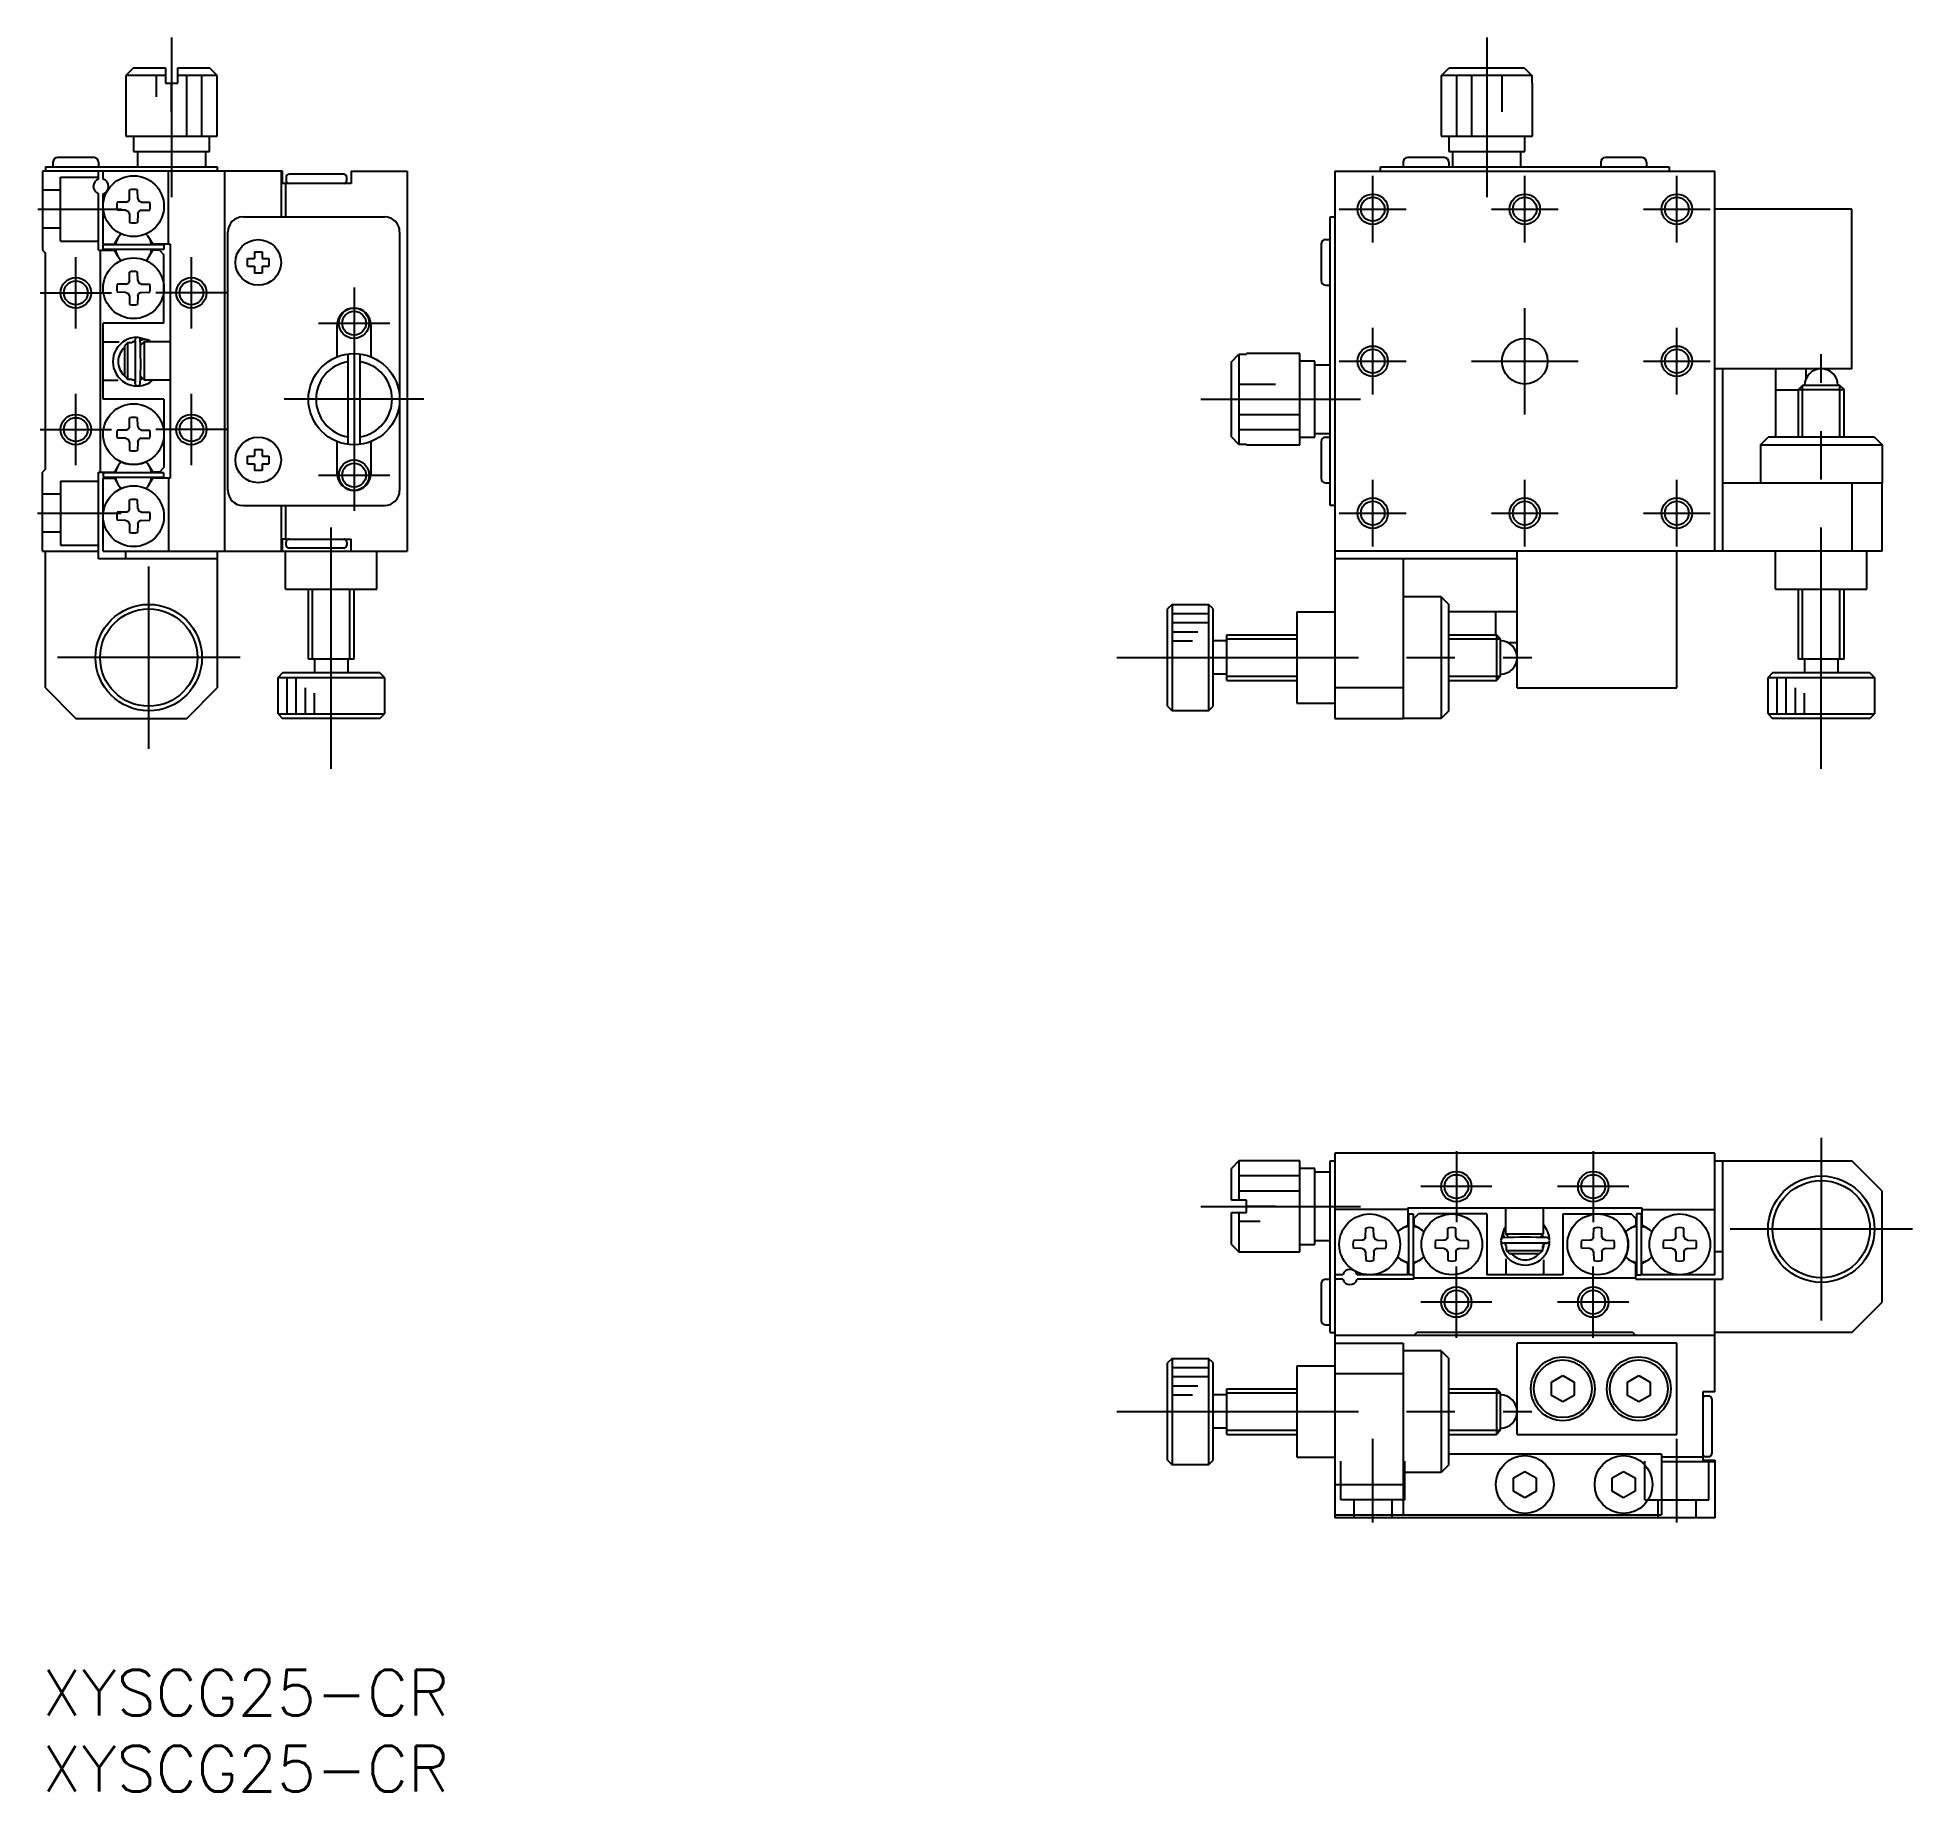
# Model space of a CAD drawing. Extents: x 0 to 123, y -8 to 107.
import ezdxf

# ---------------------------------------------------------------- set-up
doc = ezdxf.new("R2010")
doc.units = 0
doc.header["$LTSCALE"] = 0.5
doc.linetypes.add('CENTER', pattern=[50.8, 31.75, -6.35, 6.35, -6.35])
doc.linetypes.add('DASHED', pattern=[19.05, 12.7, -6.35])
for name, color, linetype in [('MSM_CENTER', 1, 'CENTER'), ('MSM_CONTINUOUS', 7, 'CONTINUOUS'), ('MSM_DASHED', 4, 'DASHED'), ('MSM_NARROW', 5, 'CONTINUOUS'), ('MSM_PART_NUMBER', 7, 'CONTINUOUS')]:
    doc.layers.add(name, color=color, linetype=linetype)
doc.styles.get("Standard").update_dxf_attribs({"font": 'txt.shx', "height": 3, "bigfont": 'bigfont.shx'})

msp = doc.modelspace()

# ---------------------------------------------------------------- linework, layer by layer
at = {"layer": 'MSM_CENTER'}
for p, q in [((8.5, 107.408433), (8.5, 96.909312)), ((95.000002, 107.409312), (95.000002, 96.909312)), ((87.500001, 93.909311), (87.500001, 98.309311)), ((97.500001, 93.909311), (97.500001, 98.309311)), ((107.500001, 93.909311), (107.500001, 98.309311)), ((-0.292317, 96.109311), (5.2, 96.109311)), ((85.300001, 96.109311), (89.700001, 96.109311)), ((95.300001, 96.109311), (99.700001, 96.109311)), ((105.300001, 96.109311), (109.700001, 96.109311)), ((2.2, 88.266213), (2.2, 92.952409)), ((9.8, 88.266213), (9.8, 92.952409)), ((-0.143098, 90.609311), (4.543098, 90.609311)), ((12.143098, 90.609311), (7.456902, 90.609311)), ((20.5, 90.952409), (20.5, 76.266213)), ((97.500001, 82.609311), (97.500001, 89.609311)), ((18.156902, 88.609311), (22.843098, 88.609311)), ((87.500001, 83.909311), (87.500001, 88.309311)), ((107.500001, 83.909311), (107.500001, 88.309311)), ((117.000002, 59.287163), (117.000002, 86.56415)), ((85.300001, 86.109311), (89.700001, 86.109311)), ((94.000001, 86.109311), (101.000001, 86.109311)), ((105.300001, 86.109311), (109.700001, 86.109311)), ((2.2, 79.266213), (2.2, 83.952409)), ((9.8, 79.266213), (9.8, 83.952409)), ((25.1, 83.609311), (15.9, 83.609311)), ((76.2, 83.609312), (86.7, 83.609312)), ((-0.143098, 81.609311), (4.543098, 81.609311)), ((12.143098, 81.609311), (7.456902, 81.609311)), ((18.156902, 78.609311), (22.843098, 78.609311)), ((87.500001, 73.909311), (87.500001, 78.309311)), ((97.500001, 73.909311), (97.500001, 78.309311)), ((107.500001, 73.909311), (107.500001, 78.309311)), ((-0.318946, 76.109308), (5.173371, 76.109308)), ((19, 59.287163), (19, 75.792645)), ((85.300001, 76.109311), (89.700001, 76.109311)), ((95.300001, 76.109311), (99.700001, 76.109311)), ((105.300001, 76.109311), (109.700001, 76.109311)), ((7, 60.609306), (7, 72.609306)), ((13, 66.609306), (1, 66.609306)), ((70.677853, 66.60931), (97.95484, 66.60931)), ((117.000005, 35), (117.000005, 23)), ((93, 34.143098), (93, 29.456902)), ((102, 34.143098), (102, 29.456902)), ((95.343098, 31.8), (90.656902, 31.8)), ((104.343098, 31.8), (99.656902, 31.8)), ((76.200878, 30.5), (86.699999, 30.5)), ((123.000005, 29), (111.000005, 29)), ((93, 21.856902), (93, 26.543098)), ((102, 21.856902), (102, 26.543098)), ((95.343098, 24.2), (90.656902, 24.2)), ((104.343098, 24.2), (99.656902, 24.2)), ((70.677853, 17), (97.95484, 17)), ((87.5, 9.707683), (87.5, 15.2)), ((107.5, 9.707683), (107.5, 15.2))]:
    msp.add_line(p, q, dxfattribs=at)
at = {"layer": 'MSM_CONTINUOUS'}
for p, q in [((6, 105.409312), (5.5, 104.909312)), ((5.5, 104.909312), (5.5, 100.909312)), ((8.1, 104.909312), (5.5, 104.909312)), ((6, 105.409312), (8.1, 105.409312)), ((8.1, 105.409312), (8.1, 104.409312)), ((8.9, 105.409312), (11, 105.409312)), ((8.9, 104.409312), (8.9, 105.409312)), ((11.5, 104.909312), (8.9, 104.909312)), ((11.5, 104.909312), (11, 105.409312)), ((11.5, 100.909312), (11.5, 104.909312)), ((92.026788, 104.909312), (92.532209, 105.409312)), ((97.973215, 104.909312), (92.026788, 104.909312)), ((92.026788, 104.409312), (92.026788, 104.909312)), ((92.532209, 105.409312), (97.467794, 105.409312)), ((97.467794, 105.409312), (97.973215, 104.909312)), ((97.973215, 104.909312), (97.973215, 104.409312)), ((8.1, 104.409312), (8.9, 104.409312)), ((92.000002, 104.409312), (92.000002, 100.909312)), ((92.000002, 104.409312), (92.026788, 104.409312)), ((97.973215, 104.409312), (98.000002, 104.409312)), ((98.000002, 100.909312), (98.000002, 104.409312)), ((5.5, 100.909312), (11.5, 100.909312)), ((6, 100.909312), (6, 99.909312)), ((6, 99.909312), (11, 99.909312)), ((6.25, 99.909312), (6.25, 98.909312)), ((10.75, 98.909312), (10.75, 99.909312)), ((11, 99.909312), (11, 100.909312)), ((92.000002, 100.909312), (98.000002, 100.909312)), ((92.500002, 100.909312), (92.500002, 99.909312)), ((92.500002, 99.909312), (97.500002, 99.909312)), ((92.750002, 99.909312), (92.750002, 98.909312)), ((97.250002, 98.909312), (97.250002, 99.909312)), ((97.500002, 99.909312), (97.500002, 100.909312)), ((0.2, 98.909312), (11.5, 98.909312)), ((0.2, 98.909312), (0.2, 98.609311)), ((0.7, 99.209312), (0.7, 98.909312)), ((3.4, 99.509312), (1, 99.509312)), ((3.7, 99.209312), (3.7, 98.909312)), ((11.5, 98.909312), (11.5, 98.609311)), ((88, 98.609312), (88, 98.909312)), ((88, 98.909312), (107, 98.909312)), ((89.5, 99.209312), (89.5, 98.909312)), ((92.2, 99.509312), (89.8, 99.509312)), ((92.5, 99.209312), (92.5, 98.909312)), ((102.5, 99.209312), (102.5, 98.909312)), ((105.2, 99.509312), (102.8, 99.509312)), ((105.5, 99.209312), (105.5, 98.909312)), ((107, 98.909312), (107, 98.609312)), ((0, 98.609311), (0, 93.409311)), ((15.8, 98.609311), (0, 98.609311)), ((3.7, 98.08628), (3.7, 98.609311)), ((4.000002, 98.08628), (4.000002, 98.609311)), ((8.3, 93.80931), (8.3, 98.609308)), ((12, 73.609311), (12, 98.609311)), ((15.7, 98.609311), (15.7, 95.609311)), ((15.8, 97.809309), (15.8, 98.609311)), ((20.3, 97.809309), (15.8, 97.809309)), ((16.000002, 97.809309), (16.000002, 95.609311)), ((16.026631, 98.209311), (16.026631, 98.009311)), ((19.82663, 97.809311), (16.22663, 97.809311)), ((19.826631, 98.409311), (16.226631, 98.409311)), ((20.026631, 98.009311), (20.026631, 98.209311)), ((20.3, 98.609311), (24, 98.609311)), ((20.3, 98.609311), (20.3, 97.809309)), ((24, 98.609311), (24, 73.609311)), ((85, 98.60931), (85, 62.609304)), ((85, 98.60931), (110.000002, 98.60931)), ((110.000002, 73.60931), (110.000002, 98.60931)), ((3.7, 93.409311), (3.7, 97.132341)), ((4.000002, 93.80931), (4.000002, 97.132342)), ((5.498742, 96.579218), (4.931169, 96.569311)), ((5.498742, 96.579218), (5.658821, 96.65049)), ((5.730093, 96.810569), (5.658821, 96.65049)), ((5.730093, 96.810569), (5.74, 97.378142)), ((6.269907, 96.810569), (6.26, 97.378142)), ((6.269907, 96.810569), (6.341179, 96.65049)), ((6.501259, 96.579218), (6.341179, 96.65049)), ((6.501259, 96.579218), (7.068832, 96.569311)), ((5.498742, 96.039404), (4.931169, 96.049311)), ((5.498742, 96.039404), (5.658821, 95.968132)), ((5.730093, 95.808052), (5.658821, 95.968132)), ((5.730093, 95.808052), (5.74, 95.24048)), ((6.269907, 95.808052), (6.26, 95.24048)), ((6.269907, 95.808052), (6.341179, 95.968132)), ((6.501259, 96.039404), (6.341179, 95.968132)), ((6.501259, 96.039404), (7.068832, 96.049311)), ((13.2, 95.609311), (22.5, 95.609311)), ((84.7, 95.60931), (85, 95.60931)), ((84.7, 76.60931), (84.7, 95.60931)), ((119.000002, 96.10931), (110.000002, 96.10931)), ((119.000002, 85.60931), (119.000002, 96.10931)), ((4, 93.459311), (4, 93.759311)), ((8, 93.759311), (4, 93.759311)), ((4.000002, 93.80931), (4.736085, 93.80931)), ((4.736085, 93.809313), (4.965472, 94.206621)), ((7.03453, 94.206622), (7.263918, 93.809313)), ((8.4, 93.80931), (7.263918, 93.80931)), ((8, 93.759311), (8, 93.459311)), ((8.4, 93.80931), (8.4, 78.409308)), ((12.2, 77.609311), (12.2, 94.609311)), ((23.5, 94.609311), (23.5, 77.609311)), ((84.1, 93.80931), (84.1, 91.40931)), ((84.4, 94.10931), (84.7, 94.10931)), ((0, 93.409311), (0.2, 93.209311)), ((0.2, 79.009308), (0.2, 93.209311)), ((3.7, 93.409311), (4.733656, 93.409311)), ((3.8, 93.409311), (3.8, 78.809307)), ((8, 93.459311), (4, 93.459311)), ((4.965472, 93.012007), (4.736085, 93.409314)), ((7.03453, 93.012005), (7.263918, 93.409314)), ((7.7, 93.409311), (7.263918, 93.409311)), ((7.7, 93.409311), (8, 93.109311)), ((8, 88.609311), (8, 93.109311)), ((13.5, 92.859311), (13.95, 92.859311)), ((13.5, 92.359311), (13.5, 92.859311)), ((13.95, 93.309311), (13.95, 92.859311)), ((13.95, 93.309311), (14.45, 93.309311)), ((14.45, 93.309311), (14.45, 92.859311)), ((14.45, 92.859311), (14.9, 92.859311)), ((14.9, 92.859311), (14.9, 92.359311)), ((5.730093, 91.410569), (5.658821, 91.25049)), ((5.730093, 91.410569), (5.74, 91.978142)), ((6.269907, 91.410569), (6.26, 91.978142)), ((6.269907, 91.410569), (6.341179, 91.25049)), ((13.5, 92.359311), (13.95, 92.359311)), ((13.95, 92.359311), (13.95, 91.909311)), ((14.45, 91.909311), (13.95, 91.909311)), ((14.45, 92.359311), (14.9, 92.359311)), ((14.45, 92.359311), (14.45, 91.909311)), ((5.498742, 91.179218), (4.931169, 91.169311)), ((5.498742, 90.639404), (4.931169, 90.649311)), ((5.498742, 91.179218), (5.658821, 91.25049)), ((5.498742, 90.639404), (5.658821, 90.568132)), ((5.730093, 90.408052), (5.658821, 90.568132)), ((5.730093, 90.408052), (5.74, 89.84048)), ((6.269907, 90.408052), (6.26, 89.84048)), ((6.269907, 90.408052), (6.341179, 90.568132)), ((6.501259, 91.179218), (6.341179, 91.25049)), ((6.501259, 90.639404), (6.341179, 90.568132)), ((6.501259, 91.179218), (7.068832, 91.169311)), ((6.501259, 90.639404), (7.068832, 90.649311)), ((84.4, 91.10931), (84.7, 91.10931)), ((4, 83.609311), (4, 88.609311)), ((8, 88.609311), (4.000002, 88.609311)), ((6.111413, 87.582756), (6.087037, 87.459559)), ((6.18058, 87.656308), (6.111413, 87.582756)), ((6.279756, 87.679641), (6.18058, 87.656308)), ((6.376562, 87.642872), (6.279756, 87.679641)), ((6.984846, 87.489269), (6.295191, 87.678046)), ((6.435441, 87.559863), (6.376562, 87.642872)), ((19.4, 86.400368), (19.4, 88.509311)), ((21.6, 88.509311), (21.6, 86.400368)), ((5.054235, 87.359311), (4.000002, 87.359311)), ((5.600002, 87.329311), (5.400002, 87.119261)), ((5.400002, 87.119261), (5.400002, 85.139362)), ((5.600002, 87.329311), (5.600002, 84.929311)), ((5.900002, 87.329311), (5.600002, 87.329311)), ((5.900002, 87.379311), (5.900002, 87.329311)), ((6.100002, 87.379311), (5.900002, 87.379311)), ((6.087037, 87.459559), (6.08329, 87.379546)), ((6.098383, 87.469822), (6.098383, 84.690167)), ((6.103841, 87.375472), (6.100002, 87.379311)), ((6.100002, 87.379311), (6.100002, 84.879311)), ((6.462564, 87.474643), (6.44952, 87.46851)), ((6.700002, 87.379311), (6.460274, 87.139583)), ((6.493288, 87.487773), (6.462564, 87.474643)), ((6.524621, 87.499352), (6.493288, 87.487773)), ((6.556485, 87.509354), (6.524621, 87.499352)), ((6.588801, 87.517753), (6.556485, 87.509354)), ((6.621492, 87.52453), (6.588801, 87.517753)), ((6.654475, 87.529667), (6.621492, 87.52453)), ((6.687671, 87.533153), (6.654475, 87.529667)), ((6.720997, 87.534978), (6.687671, 87.533153)), ((6.700002, 87.379311), (6.700002, 84.879311)), ((8.400002, 87.379311), (6.700002, 87.379311)), ((6.754372, 87.535138), (6.720997, 87.534978)), ((6.787714, 87.533633), (6.754372, 87.535138)), ((6.82094, 87.530466), (6.787714, 87.533633)), ((6.853971, 87.525646), (6.82094, 87.530466)), ((6.886723, 87.519182), (6.853971, 87.525646)), ((6.919117, 87.511092), (6.886723, 87.519182)), ((6.951073, 87.501394), (6.919117, 87.511092)), ((6.982512, 87.490112), (6.951073, 87.501394)), ((7.013356, 87.477273), (6.982512, 87.490112)), ((7.04353, 87.462909), (7.013356, 87.477273)), ((7.072958, 87.447056), (7.04353, 87.462909)), ((7.100079, 87.430699), (7.072958, 87.447056)), ((7.085226, 87.386081), (7.081814, 87.379311)), ((7.088334, 87.392455), (7.085226, 87.386081)), ((7.091127, 87.39841), (7.088334, 87.392455)), ((7.093594, 87.403922), (7.091127, 87.39841)), ((7.108329, 87.424602), (7.092472, 87.379335)), ((7.095726, 87.40897), (7.093594, 87.403922)), ((7.097515, 87.413535), (7.095726, 87.40897)), ((7.098953, 87.417599), (7.097515, 87.413535)), ((7.100035, 87.421147), (7.098953, 87.417599)), ((7.099733, 87.430866), (7.100762, 87.429899)), ((7.100913, 87.425023), (7.100035, 87.421147)), ((7.161229, 87.37933), (7.100048, 87.421169)), ((7.100762, 87.429899), (7.101156, 87.427947)), ((7.101156, 87.427947), (7.100913, 87.425023)), ((7.106833, 87.425481), (7.108329, 87.424602)), ((20.1, 86.582524), (20.1, 80.636097)), ((20.9, 80.636097), (20.9, 86.582524)), ((78.2, 86.077104), (78.7, 86.582525)), ((78.7, 86.582525), (78.7, 80.636098)), ((78.7, 86.582525), (79.2, 86.582525)), ((82.7, 86.609312), (79.2, 86.609312)), ((79.2, 86.582525), (79.2, 86.609312)), ((82.7, 80.609312), (82.7, 86.609312)), ((5.400002, 85.139362), (5.600002, 84.929311)), ((6.461972, 85.117341), (6.700002, 84.879311)), ((78.2, 81.141519), (78.2, 86.077104)), ((83.7, 86.109312), (82.7, 86.109312)), ((83.7, 81.109312), (83.7, 86.109312)), ((84.7, 85.859312), (83.7, 85.859312)), ((119.000002, 85.60931), (110.000002, 85.60931)), ((110.500002, 85.60931), (110.500002, 73.60931)), ((114.000002, 85.60931), (114.000002, 81.10931)), ((116.000002, 84.967568), (116.000002, 85.60931)), ((4.000002, 84.859311), (4.985215, 84.859311)), ((5.600002, 84.929311), (5.900002, 84.929311)), ((5.901636, 84.875349), (5.747648, 84.929077)), ((5.763287, 84.922596), (5.770002, 84.929311)), ((5.777331, 84.92904), (5.777626, 84.916756)), ((5.820276, 84.916532), (5.81411, 84.903173)), ((5.827902, 84.929311), (5.820276, 84.916532)), ((5.900002, 84.929311), (5.900002, 84.879311)), ((5.900002, 84.879311), (6.100002, 84.879311)), ((6.081302, 84.839171), (5.901636, 84.875349)), ((5.963709, 84.879182), (5.983444, 84.85549)), ((6.080167, 84.879148), (6.083737, 84.768879)), ((6.083737, 84.768879), (6.089606, 84.6652)), ((6.089606, 84.6652), (6.117548, 84.566044)), ((6.100002, 84.879311), (6.107131, 84.88644)), ((6.117548, 84.566044), (6.195829, 84.495807)), ((6.195829, 84.495807), (6.300635, 84.48294)), ((6.300635, 84.48294), (6.393965, 84.532644)), ((6.393965, 84.532644), (6.44201, 84.624234)), ((6.604583, 84.974609), (6.457945, 84.908897)), ((6.589149, 84.990156), (6.459381, 84.976233)), ((6.700002, 84.879311), (8.400002, 84.879311)), ((115.500002, 84.209309), (114.000002, 84.209309)), ((115.770502, 84.509311), (115.500002, 84.238811)), ((115.500002, 84.238811), (118.500002, 84.238811)), ((115.500002, 81.10931), (115.500002, 84.238811)), ((118.229502, 84.509311), (115.770502, 84.509311)), ((118.500002, 84.238811), (118.229502, 84.509311)), ((118.500002, 81.10931), (118.500002, 84.238811)), ((8, 83.609311), (4.000002, 83.609311)), ((8, 83.609311), (8, 79.109307)), ((5.498742, 81.579218), (4.931169, 81.569311)), ((5.498742, 81.579218), (5.658821, 81.65049)), ((5.730093, 81.810569), (5.658821, 81.65049)), ((5.730093, 81.810569), (5.74, 82.378142)), ((6.269907, 81.810569), (6.26, 82.378142)), ((6.269907, 81.810569), (6.341179, 81.65049)), ((6.501259, 81.579218), (6.341179, 81.65049)), ((6.501259, 81.579218), (7.068832, 81.569311)), ((5.498742, 81.039404), (4.931169, 81.049311)), ((5.498742, 81.039404), (5.658821, 80.968132)), ((5.730093, 80.808052), (5.658821, 80.968132)), ((5.730093, 80.808052), (5.74, 80.24048)), ((6.269907, 80.808052), (6.26, 80.24048)), ((6.269907, 80.808052), (6.341179, 80.968132)), ((6.501259, 81.039404), (6.341179, 80.968132)), ((6.501259, 81.039404), (7.068832, 81.049311)), ((13.95, 80.309311), (13.95, 79.859311)), ((13.95, 80.309311), (14.45, 80.309311)), ((14.45, 80.309311), (14.45, 79.859311)), ((19.4, 78.709311), (19.4, 80.818254)), ((21.6, 80.818254), (21.6, 78.709311)), ((78.7, 80.636098), (78.2, 81.141519)), ((79.2, 80.636098), (78.7, 80.636098)), ((79.2, 80.609312), (79.2, 80.636098)), ((79.2, 80.609312), (82.7, 80.609312)), ((82.7, 81.109312), (83.7, 81.109312)), ((83.7, 81.359312), (84.7, 81.359312)), ((84.1, 80.80931), (84.1, 78.40931)), ((84.4, 81.10931), (84.7, 81.10931)), ((113.000003, 80.60931), (113.500003, 81.10931)), ((113.000003, 80.60931), (121.000002, 80.60931)), ((113.000003, 80.60931), (113.000003, 78.10931)), ((120.500002, 81.10931), (113.500003, 81.10931)), ((120.500002, 81.10931), (121.000002, 80.60931)), ((121.000002, 80.60931), (121.000002, 78.10931)), ((0.2, 79.009308), (0, 78.809308)), ((4.965472, 79.206615), (4.736085, 78.809307)), ((7.03453, 79.206616), (7.263918, 78.809307)), ((7.7, 78.809307), (8, 79.109307)), ((13.5, 79.859311), (13.95, 79.859311)), ((13.5, 79.359311), (13.5, 79.859311)), ((13.5, 79.359311), (13.95, 79.359311)), ((13.95, 79.359311), (13.95, 78.909311)), ((14.45, 79.859311), (14.9, 79.859311)), ((14.45, 79.359311), (14.9, 79.359311)), ((14.45, 79.359311), (14.45, 78.909311)), ((14.9, 79.859311), (14.9, 79.359311)), ((0, 73.609311), (0, 78.809308)), ((3.7, 78.809307), (4.733656, 78.809307)), ((3.7, 73.109311), (3.7, 78.809307)), ((4, 78.759308), (4, 78.459308)), ((8, 78.759308), (4, 78.759308)), ((8, 78.459308), (4, 78.459308)), ((4.000002, 73.609311), (4.000002, 78.409308)), ((4.000002, 78.409308), (4.736085, 78.409308)), ((4.736085, 78.409308), (4.965472, 78.012001)), ((7.03453, 78.011999), (7.263918, 78.409308)), ((7.7, 78.809307), (7.263918, 78.809307)), ((8.4, 78.409308), (7.263918, 78.409308)), ((8, 78.459308), (8, 78.759308)), ((8.3, 78.409308), (8.3, 73.609311)), ((14.45, 78.909311), (13.95, 78.909311)), ((84.4, 78.10931), (84.7, 78.10931)), ((110.500002, 78.10931), (121.000007, 78.10931)), ((119.000008, 78.10931), (119.000008, 73.60931)), ((121.000008, 73.60931), (121.000008, 78.10931)), ((5.730093, 76.410566), (5.74, 76.978139)), ((6.269907, 76.410566), (6.26, 76.978139)), ((13.2, 76.609311), (22.5, 76.609311)), ((15.7, 76.609311), (15.7, 73.609311)), ((16.000002, 76.609311), (16.000002, 74.409311)), ((85, 76.60931), (84.7, 76.60931)), ((5.498742, 76.179215), (4.931169, 76.169308)), ((5.498742, 75.639401), (4.931169, 75.649308)), ((5.498742, 76.179215), (5.658821, 76.250487)), ((5.498742, 75.639401), (5.658821, 75.568129)), ((5.730093, 76.410566), (5.658821, 76.250487)), ((5.730093, 75.408049), (5.658821, 75.568129)), ((5.730093, 75.408049), (5.74, 74.840477)), ((6.269907, 75.408049), (6.26, 74.840477)), ((6.269907, 76.410566), (6.341179, 76.250487)), ((6.269907, 75.408049), (6.341179, 75.568129)), ((6.501259, 76.179215), (6.341179, 76.250487)), ((6.501259, 75.639401), (6.341179, 75.568129)), ((6.501259, 76.179215), (7.068832, 76.169308)), ((6.501259, 75.639401), (7.068832, 75.649308)), ((16.000002, 74.409313), (15.8, 74.409313)), ((15.8, 73.609311), (15.8, 74.409313)), ((16.000002, 74.409311), (20.3, 74.409311)), ((16.02663, 74.009311), (16.02663, 74.209311)), ((20.02663, 74.209311), (20.02663, 74.009311)), ((20.3, 73.609311), (20.3, 74.409311)), ((0, 73.609311), (3.7, 73.609311)), ((0.2, 64.609305), (0.2, 73.609311)), ((11.5, 73.109311), (3.7, 73.109311)), ((4.000002, 73.609311), (24, 73.609311)), ((5.5, 73.109311), (5.5, 73.609311)), ((11.5, 73.609311), (11.5, 64.609305)), ((16, 71.10931), (16, 73.60931)), ((19.82663, 73.809311), (16.22663, 73.809311)), ((22, 71.10931), (22, 73.60931)), ((121.000008, 73.60931), (85, 73.60931)), ((97, 73.10931), (85, 73.10931)), ((89.5, 73.10931), (89.5, 62.609305)), ((97, 64.60931), (97, 73.60931)), ((107.5, 64.60931), (107.5, 73.60931)), ((114.000002, 71.10931), (114.000002, 73.60931)), ((120.000002, 71.10931), (120.000002, 73.60931)), ((16, 71.10931), (22, 71.10931)), ((17.5, 66.50931), (17.5, 71.10931)), ((20.5, 66.50931), (20.5, 71.10931)), ((92, 70.609309), (89.5, 70.609309)), ((92, 70.609309), (92, 62.60931)), ((92, 70.609309), (92.5, 70.109309)), ((114.000002, 71.10931), (120.000002, 71.10931)), ((115.500002, 66.50931), (115.500002, 71.10931)), ((118.500002, 66.50931), (118.500002, 71.10931)), ((74.3, 70.10931), (74, 69.80931)), ((74, 63.40931), (74, 69.80931)), ((74.3, 70.10931), (74.3, 63.10931)), ((74.3, 70.10931), (76.7, 70.10931)), ((76.7, 70.10931), (76.7, 63.10931)), ((77, 69.80931), (76.7, 70.10931)), ((77, 63.40931), (77, 69.80931)), ((82.5, 69.60931), (85, 69.60931)), ((82.5, 69.60931), (82.5, 63.60931)), ((92.5, 63.10931), (92.5, 70.109309)), ((97, 69.60931), (92.5, 69.60931)), ((95.599999, 68.10931), (95.599999, 69.60931)), ((77.9, 65.10931), (77.9, 68.10931)), ((77.9, 68.10931), (82.5, 68.10931)), ((92.5, 68.10931), (95.629501, 68.10931)), ((95.629501, 68.10931), (95.629501, 65.10931)), ((95.900001, 67.83881), (95.629501, 68.10931)), ((95.900001, 65.37981), (95.900001, 67.83881)), ((77.9, 67.70931), (77, 67.70931)), ((96.358258, 67.60931), (97, 67.60931)), ((15.8, 65.60931), (15.5, 65.30931)), ((22.2, 65.60931), (15.8, 65.60931)), ((20.5, 66.50931), (17.5, 66.50931)), ((17.9, 66.50931), (17.9, 65.60931)), ((20.1, 66.50931), (20.1, 65.60931)), ((22.5, 65.30931), (22.2, 65.60931)), ((77.9, 65.50931), (77, 65.50931)), ((95.629501, 65.10931), (95.900001, 65.37981)), ((113.800002, 65.60931), (113.500002, 65.30931)), ((120.200002, 65.60931), (113.800002, 65.60931)), ((118.500002, 66.50931), (115.500002, 66.50931)), ((115.900002, 66.50931), (115.900002, 65.60931)), ((118.100002, 66.50931), (118.100002, 65.60931)), ((120.500002, 65.30931), (120.200002, 65.60931)), ((0.2, 64.609305), (2.2, 62.609305)), ((9.5, 62.609305), (11.5, 64.609305)), ((15.5, 65.30931), (22.5, 65.30931)), ((15.5, 62.90931), (15.5, 65.30931)), ((22.5, 65.30931), (22.5, 62.90931)), ((77.9, 65.10931), (82.5, 65.10931)), ((89.5, 64.609304), (85, 64.609304)), ((92.5, 65.10931), (95.629501, 65.10931)), ((97, 64.60931), (107.5, 64.60931)), ((113.500002, 65.30931), (120.500002, 65.30931)), ((113.500002, 62.90931), (113.500002, 65.30931)), ((120.500002, 65.30931), (120.500002, 62.90931)), ((15.5, 62.90931), (22.5, 62.90931)), ((15.5, 62.90931), (15.8, 62.60931)), ((22.2, 62.60931), (22.5, 62.90931)), ((74, 63.40931), (74.3, 63.10931)), ((76.7, 63.10931), (74.3, 63.10931)), ((76.7, 63.10931), (77, 63.40931)), ((82.5, 63.60931), (85, 63.60931)), ((92.5, 63.10931), (92, 62.60931)), ((113.500002, 62.90931), (120.500002, 62.90931)), ((113.500002, 62.90931), (113.800002, 62.60931)), ((120.200002, 62.60931), (120.500002, 62.90931)), ((2.2, 62.609305), (9.5, 62.609305)), ((22.2, 62.60931), (15.8, 62.60931)), ((85, 62.609304), (89.5, 62.609304)), ((92, 62.60931), (89.5, 62.60931)), ((120.200002, 62.60931), (113.800002, 62.60931)), ((78.699999, 33.5), (78.199999, 33)), ((82.699999, 33.5), (78.699999, 33.5)), ((78.699999, 33.5), (78.699999, 30.9)), ((82.699999, 27.5), (82.699999, 33.5)), ((84.699999, 22.2), (84.699999, 33.5)), ((84.699999, 33.5), (85, 33.5)), ((85, 34), (85, 10)), ((110, 34), (85, 34)), ((110, 26.000002), (110, 34)), ((110, 33.5), (119.000006, 33.5)), ((110.5, 33.5), (110.5, 25.7)), ((121.000006, 31.5), (119.000006, 33.5)), ((78.199999, 30.9), (78.199999, 33)), ((83.699999, 33), (82.699999, 33)), ((83.699999, 28), (83.699999, 33)), ((84.699999, 32.75), (83.699999, 32.75)), ((79.199999, 30.9), (78.199999, 30.9)), ((79.199999, 30.1), (79.199999, 30.9)), ((121.000006, 24.2), (121.000006, 31.5)), ((78.199999, 30.1), (79.199999, 30.1)), ((78.199999, 28), (78.199999, 30.1)), ((78.699999, 30.1), (78.699999, 27.5)), ((89.8, 30.3), (85.000003, 30.3)), ((89.8, 30.4), (105.200002, 30.4)), ((89.8, 30.4), (89.8, 29.263918)), ((89.85, 30), (90.15, 30)), ((89.85, 30), (89.85, 26)), ((90.15, 30), (90.15, 26)), ((90.199999, 29.7), (90.499999, 30)), ((90.199999, 29.7), (90.199999, 29.263918)), ((95, 30), (90.499999, 30)), ((95, 30), (95, 26.000002)), ((96.23, 30.400002), (96.23, 28.700002)), ((98.73, 28.700002), (98.73, 30.400002)), ((100, 30), (100, 26.000002)), ((100, 30), (104.500003, 30)), ((104.800003, 29.7), (104.500003, 30)), ((104.800003, 29.7), (104.800003, 29.263918)), ((105.150003, 30), (104.850003, 30)), ((104.850003, 30), (104.850003, 26)), ((105.150003, 30), (105.150003, 26)), ((105.200002, 30.4), (105.200002, 29.263918)), ((105.200002, 30.3), (110, 30.3)), ((87.030093, 28.501259), (86.958821, 28.341179)), ((87.030093, 28.501259), (87.04, 29.068831)), ((87.569907, 28.501259), (87.56, 29.068831)), ((87.569907, 28.501259), (87.641179, 28.341179)), ((89.402688, 29.03453), (89.799997, 29.263918)), ((90.597305, 29.03453), (90.199996, 29.263918)), ((92.430093, 28.501259), (92.358821, 28.341179)), ((92.430093, 28.501259), (92.44, 29.068831)), ((92.969907, 28.501259), (92.96, 29.068831)), ((92.969907, 28.501259), (93.041179, 28.341179)), ((95.966439, 28.376562), (95.92967, 28.279756)), ((96.120042, 28.984846), (95.931265, 28.295191)), ((96.049448, 28.435441), (95.966439, 28.376562)), ((96.075678, 28.787714), (96.074173, 28.754372)), ((96.074173, 28.754372), (96.074333, 28.720997)), ((96.074333, 28.720997), (96.076158, 28.687671)), ((96.078845, 28.82094), (96.075678, 28.787714)), ((96.076158, 28.687671), (96.079644, 28.654475)), ((96.083665, 28.853971), (96.078845, 28.82094)), ((96.079644, 28.654475), (96.084781, 28.621492)), ((96.090129, 28.886723), (96.083665, 28.853971)), ((96.084781, 28.621492), (96.091558, 28.588801)), ((96.098219, 28.919117), (96.090129, 28.886723)), ((96.091558, 28.588801), (96.099957, 28.556485)), ((96.107917, 28.951073), (96.098219, 28.919117)), ((96.099957, 28.556485), (96.109959, 28.524621)), ((96.119199, 28.982512), (96.107917, 28.951073)), ((96.109959, 28.524621), (96.121538, 28.493288)), ((96.132038, 29.013356), (96.119199, 28.982512)), ((96.121538, 28.493288), (96.134668, 28.462564)), ((96.146402, 29.04353), (96.132038, 29.013356)), ((96.134668, 28.462564), (96.140801, 28.44952)), ((96.162255, 29.072958), (96.146402, 29.04353)), ((96.178612, 29.100079), (96.162255, 29.072958)), ((96.178445, 29.099733), (96.179412, 29.100762)), ((96.179412, 29.100762), (96.181364, 29.101156)), ((96.181364, 29.101156), (96.184288, 29.100913)), ((96.18383, 29.106833), (96.184709, 29.108329)), ((96.184288, 29.100913), (96.188164, 29.100035)), ((96.184709, 29.108329), (96.229976, 29.092472)), ((96.229981, 29.161229), (96.188142, 29.100048)), ((96.188164, 29.100035), (96.191712, 29.098953)), ((96.191712, 29.098953), (96.195776, 29.097515)), ((96.195776, 29.097515), (96.200341, 29.095726)), ((96.200341, 29.095726), (96.205389, 29.093594)), ((96.205389, 29.093594), (96.210901, 29.091127)), ((96.210901, 29.091127), (96.216856, 29.088334)), ((96.216856, 29.088334), (96.22323, 29.085226)), ((96.22323, 29.085226), (96.23, 29.081814)), ((96.23, 28.700002), (98.73, 28.700002)), ((96.23, 28.700002), (96.469728, 28.460274)), ((98.49197, 28.461972), (98.73, 28.700002)), ((98.619155, 28.589149), (98.633078, 28.459381)), ((98.634702, 28.604583), (98.700414, 28.457945)), ((99.076667, 28.393965), (98.985077, 28.44201)), ((102.030093, 28.501259), (101.958821, 28.341179)), ((102.030093, 28.501259), (102.04, 29.068831)), ((102.569907, 28.501259), (102.56, 29.068831)), ((102.569907, 28.501259), (102.641179, 28.341179)), ((104.402694, 29.03453), (104.800003, 29.263918)), ((105.597311, 29.03453), (105.200002, 29.263918)), ((107.430096, 28.501259), (107.358824, 28.341179)), ((107.430096, 28.501259), (107.440003, 29.068831)), ((107.96991, 28.501259), (107.960003, 29.068831)), ((107.96991, 28.501259), (108.041182, 28.341179)), ((78.199999, 28), (78.699999, 27.5)), ((78.699999, 27.5), (82.699999, 27.5)), ((82.699999, 28), (83.699999, 28)), ((83.699999, 28.25), (84.699999, 28.25)), ((86.798741, 28.269907), (86.231169, 28.26)), ((86.798741, 27.730093), (86.231169, 27.74)), ((86.798741, 28.269907), (86.958821, 28.341179)), ((86.798741, 27.730093), (86.958821, 27.658821)), ((87.030093, 27.498742), (86.958821, 27.658821)), ((87.030093, 27.498742), (87.04, 26.931169)), ((87.569907, 27.498742), (87.56, 26.931169)), ((87.569907, 27.498742), (87.641179, 27.658821)), ((87.801258, 28.269907), (87.641179, 28.341179)), ((87.801258, 27.730093), (87.641179, 27.658821)), ((87.801258, 28.269907), (88.368831, 28.26)), ((87.801258, 27.730093), (88.368831, 27.74)), ((92.198741, 28.269907), (91.631169, 28.26)), ((92.198741, 27.730093), (91.631169, 27.74)), ((92.198741, 28.269907), (92.358821, 28.341179)), ((92.198741, 27.730093), (92.358821, 27.658821)), ((92.430093, 27.498742), (92.358821, 27.658821)), ((92.430093, 27.498742), (92.44, 26.931169)), ((92.969907, 27.498742), (92.96, 26.931169)), ((92.969907, 27.498742), (93.041179, 27.658821)), ((93.201258, 28.269907), (93.041179, 28.341179)), ((93.201258, 27.730093), (93.041179, 27.658821)), ((93.201258, 28.269907), (93.768831, 28.26)), ((93.201258, 27.730093), (93.768831, 27.74)), ((95.92967, 28.279756), (95.953003, 28.18058)), ((95.953003, 28.18058), (96.026555, 28.111413)), ((96.026555, 28.111413), (96.149752, 28.087037)), ((96.139489, 28.098383), (98.919144, 28.098383)), ((96.149752, 28.087037), (96.229765, 28.08329)), ((96.233839, 28.103841), (96.23, 28.100002)), ((96.23, 28.100002), (96.23, 27.900002)), ((96.23, 28.100002), (98.73, 28.100002)), ((96.23, 27.900002), (96.28, 27.900002)), ((96.28, 27.900002), (96.28, 27.600002)), ((96.28, 27.600002), (98.68, 27.600002)), ((96.28, 27.600002), (96.49005, 27.400002)), ((96.49005, 27.400002), (98.469949, 27.400002)), ((98.469949, 27.400002), (98.68, 27.600002)), ((98.68, 27.600002), (98.68, 27.900002)), ((98.68, 27.900002), (98.73, 27.900002)), ((98.68, 27.827902), (98.692779, 27.820276)), ((98.686715, 27.763287), (98.68, 27.770002)), ((98.733962, 27.901636), (98.680234, 27.747648)), ((98.680271, 27.777331), (98.692555, 27.777626)), ((98.692779, 27.820276), (98.706138, 27.81411)), ((98.73, 28.100002), (98.722871, 28.107131)), ((98.73, 27.900002), (98.73, 28.100002)), ((98.730129, 27.963709), (98.753821, 27.983444)), ((98.730163, 28.080167), (98.840432, 28.083737)), ((98.77014, 28.081302), (98.733962, 27.901636)), ((98.840432, 28.083737), (98.944111, 28.089606)), ((98.944111, 28.089606), (99.043267, 28.117548)), ((99.043267, 28.117548), (99.113504, 28.195829)), ((101.798741, 28.269907), (101.231169, 28.26)), ((101.798741, 27.730093), (101.231169, 27.74)), ((101.798741, 28.269907), (101.958821, 28.341179)), ((101.798741, 27.730093), (101.958821, 27.658821)), ((102.030093, 27.498742), (101.958821, 27.658821)), ((102.030093, 27.498742), (102.04, 26.931169)), ((102.569907, 27.498742), (102.56, 26.931169)), ((102.569907, 27.498742), (102.641179, 27.658821)), ((102.801258, 28.269907), (102.641179, 28.341179)), ((102.801258, 27.730093), (102.641179, 27.658821)), ((102.801258, 28.269907), (103.368831, 28.26)), ((102.801258, 27.730093), (103.368831, 27.74)), ((107.198744, 28.269907), (106.631172, 28.26)), ((107.198744, 27.730093), (106.631172, 27.74)), ((107.198744, 28.269907), (107.358824, 28.341179)), ((107.198744, 27.730093), (107.358824, 27.658821)), ((107.430096, 27.498742), (107.358824, 27.658821)), ((107.430096, 27.498742), (107.440003, 26.931169)), ((107.96991, 27.498742), (107.960003, 26.931169)), ((107.96991, 27.498742), (108.041182, 27.658821)), ((108.201261, 28.269907), (108.041182, 28.341179)), ((108.201261, 27.730093), (108.041182, 27.658821)), ((108.201261, 28.269907), (108.768834, 28.26)), ((108.201261, 27.730093), (108.768834, 27.74)), ((110.5, 27.5), (110, 27.5)), ((85.523031, 26.000002), (85, 26.000002)), ((89.8, 26.000002), (86.476969, 26.000002)), ((89.799997, 26.736085), (89.40269, 26.965472)), ((89.8, 26.000002), (89.8, 26.736085)), ((90.15, 26), (89.85, 26)), ((90.597304, 26.965472), (90.199996, 26.736085)), ((90.199999, 25.7), (90.199999, 26.733656)), ((100, 26), (95, 26)), ((96.25, 27.054235), (96.25, 26.000002)), ((98.75, 26.000002), (98.75, 26.985215)), ((104.402696, 26.965472), (104.800003, 26.736085)), ((104.800003, 25.7), (104.800003, 26.733656)), ((104.850003, 26), (105.150003, 26)), ((105.200002, 26.736085), (105.59731, 26.965472)), ((105.200002, 26.000002), (105.200002, 26.736085)), ((110, 26.000002), (105.200002, 26.000002)), ((84.099999, 25.4), (84.099999, 23)), ((84.399999, 25.7), (84.699999, 25.7)), ((85.52303, 25.7), (85, 25.7)), ((90.199999, 25.7), (86.476969, 25.7)), ((90.199999, 25.8), (104.800003, 25.8)), ((104.800003, 25.7), (110.5, 25.7)), ((110, 18.3), (110, 25.7)), ((119.000006, 22.2), (121.000006, 24.2)), ((84.399999, 22.7), (84.699999, 22.7)), ((84.699999, 22.2), (85, 22.2)), ((90.2, 22), (90.4, 22.2)), ((104.600003, 22.2), (90.4, 22.2)), ((104.600003, 22.2), (104.800003, 22)), ((119.000006, 22.2), (110, 22.2)), ((110, 22), (85, 22)), ((85, 21.5), (89.5, 21.5)), ((89.5, 21.5), (89.5, 10.2)), ((92, 20.999999), (89.5, 20.999999)), ((92, 20.999999), (92, 13)), ((92, 20.999999), (92.5, 20.499999)), ((97, 15.5), (97, 21.5)), ((107.5, 21.5), (97, 21.5)), ((107.5, 15.5), (107.5, 21.5)), ((74.3, 20.5), (74, 20.2)), ((74, 13.8), (74, 20.2)), ((74.3, 20.5), (74.3, 13.5)), ((74.3, 20.5), (76.7, 20.5)), ((76.7, 20.5), (76.7, 13.5)), ((77, 20.2), (76.7, 20.5)), ((77, 13.8), (77, 20.2)), ((82.5, 20), (85, 20)), ((82.5, 20), (82.5, 14)), ((92.5, 13.5), (92.5, 20.499999)), ((77.9, 15.5), (77.9, 18.5)), ((77.9, 18.5), (82.5, 18.5)), ((85, 19.5), (89.5, 19.5)), ((92.5, 18.5), (95.629501, 18.5)), ((95.629501, 18.5), (95.629501, 15.5)), ((95.900001, 18.2295), (95.629501, 18.5)), ((99.25, 18.933012), (100, 19.366026)), ((99.25, 18.066987), (99.25, 18.933012)), ((100, 19.366026), (100.75, 18.933012)), ((100.75, 18.933012), (100.75, 18.066987)), ((104.25, 18.933012), (105, 19.366026)), ((104.25, 18.066987), (104.25, 18.933012)), ((105, 19.366026), (105.75, 18.933012)), ((105.75, 18.933012), (105.75, 18.066987)), ((77.9, 18.1), (77, 18.1)), ((95.900001, 15.7705), (95.900001, 18.2295)), ((100, 17.633974), (99.25, 18.066987)), ((100.75, 18.066987), (100, 17.633974)), ((105, 17.633974), (104.25, 18.066987)), ((105.75, 18.066987), (105, 17.633974)), ((109.199998, 18.3), (109.199998, 13.8)), ((110, 18.3), (109.199998, 18.3)), ((109.2, 17.82663), (109.2, 14.22663)), ((109.4, 18.02663), (109.6, 18.02663)), ((109.8, 17.82663), (109.8, 14.22663)), ((77.9, 15.9), (77, 15.9)), ((77.9, 15.5), (82.5, 15.5)), ((92.5, 15.5), (95.629501, 15.5)), ((95.629501, 15.5), (95.900001, 15.7705)), ((97, 15.5), (107.5, 15.5)), ((74, 13.8), (74.3, 13.5)), ((76.7, 13.5), (77, 13.8)), ((82.5, 14), (85, 14)), ((106.5, 14.2), (92.5, 14.2)), ((106.5, 14.2), (106.5, 10.2)), ((109.199998, 14.000002), (106.5, 14.000002)), ((110, 13.7), (106.5, 13.7)), ((109.199998, 13.8), (110, 13.8)), ((109.6, 14.02663), (109.4, 14.02663)), ((110, 13.8), (110, 10)), ((76.7, 13.5), (74.3, 13.5)), ((92, 13), (89.5, 13)), ((92.5, 13.5), (92, 13)), ((96.75, 12.633012), (97.5, 13.066026)), ((96.75, 11.766987), (96.75, 12.633012)), ((97.5, 13.066026), (98.25, 12.633012)), ((98.25, 12.633012), (98.25, 11.766987)), ((103.25, 12.633012), (104, 13.066026)), ((103.25, 11.766987), (103.25, 12.633012)), ((104, 13.066026), (104.75, 12.633012)), ((104.75, 12.633012), (104.75, 11.766987)), ((85, 12.2), (89.5, 12.2)), ((97.5, 11.333974), (96.75, 11.766987)), ((98.25, 11.766987), (97.5, 11.333974)), ((104, 11.333974), (103.25, 11.766987)), ((104.75, 11.766987), (104, 11.333974)), ((85, 10.2), (106.5, 10.2)), ((110, 10), (85, 10))]:
    msp.add_line(p, q, dxfattribs=at)
for centre, radius in [((6, 96.309311), 2), ((87.500001, 96.109311), 0.7835), ((97.500001, 96.109311), 0.7835), ((107.500001, 96.109311), 0.7835), ((14.2, 92.609311), 1.5), ((6, 90.909311), 2), ((2.2, 90.609311), 0.7835), ((9.8, 90.609311), 0.7835), ((20.5, 88.609311), 0.7835), ((97.500001, 86.109311), 1.5), ((20.5, 83.609311), 3), ((87.500001, 86.109311), 0.7835), ((107.500001, 86.109311), 0.7835), ((6, 81.309311), 2), ((2.2, 81.609311), 0.7835), ((9.8, 81.609311), 0.7835), ((14.2, 79.609311), 1.5), ((20.5, 78.609311), 0.7835), ((6, 75.909308), 2), ((87.500001, 76.109311), 0.7835), ((97.500001, 76.109311), 0.7835), ((107.500001, 76.109311), 0.7835), ((7, 66.609306), 3.5), ((7, 66.609306), 3.200004), ((93, 31.8), 0.7835), ((102, 31.8), 0.7835), ((117.000005, 29), 3.5), ((117.000005, 29), 3.200004), ((87.3, 28), 2), ((92.7, 28), 2), ((102.3, 28), 2), ((107.700003, 28), 2), ((93, 24.2), 0.7835), ((102, 24.2), 0.7835), ((100, 18.5), 2.1), ((100, 18.5), 1.9), ((105, 18.5), 2.1), ((105, 18.5), 1.9), ((97.5, 12.2), 1.9), ((104, 12.2), 1.9)]:
    msp.add_circle(centre, radius, dxfattribs=at)
for centre, radius, start, end in [((1, 99.209312), 0.3, 90, 180), ((3.4, 99.209312), 0.3, 0, 90), ((89.8, 99.209312), 0.3, 90, 180), ((92.2, 99.209312), 0.3, 0, 90), ((102.8, 99.209312), 0.3, 90, 180), ((105.2, 99.209312), 0.3, 0, 90), ((3.85, 97.609311), 0.5, 107.457603, 252.542397), ((3.85, 97.609311), 0.5, 287.457839, 72.542161), ((16.226631, 98.209311), 0.2, 90, 180), ((16.226631, 98.009311), 0.2, 180, 270), ((19.826631, 98.209311), 0.2, 359.999996, 89.999996), ((19.826631, 98.009311), 0.2, 270, 0), ((6, 96.309311), 1.1, 166.327982, 193.672018), ((6, 96.309311), 1.1, 76.327982, 103.672018), ((6, 96.309311), 1.1, 346.327982, 13.672018), ((6, 96.309311), 1.1, 256.327982, 283.672018), ((13.2, 94.609311), 1, 90, 180), ((22.5, 94.609311), 1, 0, 90), ((6, 93.609314), 1.1906, 132.928346, 172.762249), ((6.091501, 93.517813), 1.32, 133.132767, 148.545284), ((6, 93.609314), 1.1906, 7.237751, 47.071654), ((5.908501, 93.517815), 1.32, 31.454716, 46.868603), ((84.4, 93.80931), 0.3, 90, 180), ((6, 93.609314), 1.1906, 187.237751, 227.071654), ((6.091501, 93.700814), 1.32, 211.454716, 226.867233), ((6, 93.609314), 1.1906, 312.928346, 352.762249), ((5.908501, 93.700813), 1.32, 313.132805, 328.545284), ((6, 90.909311), 1.1, 76.327982, 103.672018), ((84.4, 91.40931), 0.3, 180, 270), ((6, 90.909311), 1.1, 166.327982, 193.672018), ((6, 90.909311), 1.1, 346.327982, 13.672018), ((6, 90.909311), 1.1, 256.327982, 283.672018), ((20.5, 88.509311), 1.1, 0, 180), ((6.233767, 86.079953), 1.599335, 89.436236, 270.629192), ((-29.84254, 86.010863), 36.311036, 357.81148381, 2.44493507), ((6.233741, 86.081556), 1.250326, 131.833987, 228.168466), ((20.5, 83.609311), 2.5, 99.206896, 260.793104), ((20.5, 83.609311), 2.5, 279.206896, 80.793104), ((117.000002, 84.509311), 1.1, 0, 180), ((6.239656, 86.072265), 1.591473, 271.97534, 311.422501), ((6, 81.309311), 1.1, 166.327982, 193.672018), ((6, 81.309311), 1.1, 76.327982, 103.672018), ((6, 81.309311), 1.1, 346.327982, 13.672018), ((6, 81.309311), 1.1, 256.327982, 283.672018), ((84.4, 80.80931), 0.3, 90, 180), ((6, 78.609308), 1.1906, 132.928346, 172.762249), ((6, 81.309308), 2, 238.211506, 301.788494), ((6.091501, 78.517807), 1.32, 133.132767, 148.545284), ((6, 78.609308), 1.1906, 7.237751, 47.071654), ((5.908501, 78.517809), 1.32, 31.454716, 46.867195), ((6, 78.609308), 1.1906, 187.237751, 227.071654), ((6.091501, 78.700808), 1.32, 211.454716, 226.867233), ((6, 78.609308), 1.1906, 312.928346, 352.762249), ((5.908501, 78.700807), 1.32, 313.131397, 328.545284), ((20.5, 78.709311), 1.1, 180, 0), ((84.4, 78.40931), 0.3, 180, 270), ((6, 75.909308), 1.1, 76.327982, 103.672018), ((13.2, 77.609311), 1, 180, 270), ((22.5, 77.609311), 1, 270, 0), ((6, 75.909308), 1.1, 166.327982, 193.672018), ((6, 75.909308), 1.1, 346.327982, 13.672018), ((6, 75.909308), 1.1, 256.327982, 283.672018), ((16.22663, 74.209311), 0.2, 90, 180), ((16.22663, 74.009311), 0.2, 180, 270), ((19.82663, 74.209311), 0.2, 0, 90), ((19.82663, 74.009311), 0.2, 270, 0), ((95.900001, 66.60931), 1.1, 270, 90), ((87.3, 28), 1.1, 76.327982, 103.672018), ((90.091496, 27.908501), 1.32, 121.454716, 136.868603), ((89.999997, 28), 1.1906, 97.237751, 137.071654), ((89.999997, 28), 1.1906, 42.928346, 82.762249), ((89.908498, 27.908501), 1.32, 43.132805, 58.545284), ((92.7, 28), 1.1, 76.327982, 103.672018), ((97.598448, -7.84254), 36.311036, 87.81148381, 92.44493507), ((97.537046, 28.239656), 1.591473, 1.97534, 41.422501), ((102.3, 28), 1.1, 76.327982, 103.672018), ((102.300003, 28), 2, 328.211506, 31.788494), ((105.091502, 27.908501), 1.32, 121.454716, 136.867195), ((105.000003, 28), 1.1906, 97.237751, 137.071654), ((105.000003, 28), 1.1906, 42.928346, 82.762249), ((104.908504, 27.908501), 1.32, 43.131397, 58.545284), ((107.700003, 28), 1.1, 76.327982, 103.672018), ((87.3, 28), 1.1, 166.327982, 193.672018), ((87.3, 28), 1.1, 346.327982, 13.672018), ((90.091497, 28.091501), 1.32, 223.132767, 238.545284), ((89.999997, 28), 1.1906, 222.928346, 262.762249), ((89.999997, 28), 1.1906, 277.237751, 317.071654), ((89.908496, 28.091501), 1.32, 301.454716, 316.867233), ((92.7, 28), 1.1, 166.327982, 193.672018), ((92.7, 28), 1.1, 346.327982, 13.672018), ((97.529358, 28.233767), 1.599335, 179.436236, 0.629192), ((97.527755, 28.233741), 1.250326, 221.833987, 318.168466), ((102.3, 28), 1.1, 166.327982, 193.672018), ((102.3, 28), 1.1, 346.327982, 13.672018), ((105.091503, 28.091501), 1.32, 223.132767, 238.545284), ((105.000003, 28), 1.1906, 222.928346, 262.762249), ((105.000003, 28), 1.1906, 277.237751, 317.071654), ((104.908502, 28.091501), 1.32, 301.454716, 316.867233), ((107.700003, 28), 1.1, 166.327982, 193.672018), ((107.700003, 28), 1.1, 346.327982, 13.672018), ((86, 25.85), 0.5, 17.457839, 162.542161), ((87.3, 28), 1.1, 256.327982, 283.672018), ((92.7, 28), 1.1, 256.327982, 283.672018), ((102.3, 28), 1.1, 256.327982, 283.672018), ((107.700003, 28), 1.1, 256.327982, 283.672018), ((84.399999, 25.4), 0.3, 90, 180), ((86, 25.85), 0.5, 197.457603, 342.542397), ((84.399999, 23), 0.3, 180, 270), ((95.900001, 17), 1.1, 270, 90), ((109.4, 17.82663), 0.2, 90, 180), ((109.6, 17.82663), 0.2, 0.000004, 90.000004), ((109.4, 14.22663), 0.2, 180, 270), ((109.6, 14.22663), 0.2, 270, 0)]:
    msp.add_arc(centre, radius, start, end, dxfattribs=at)
at = {"layer": 'MSM_DASHED'}
for p, q in [((1.2, 94.009311), (1.2, 98.209311)), ((1.2, 98.209311), (3.7, 98.209311)), ((1.2, 97.359311), (0, 97.359311)), ((1.2, 94.859311), (0, 94.859311)), ((1.2, 94.009311), (3.7, 94.009311)), ((1.2, 78.209308), (1.2, 74.009308)), ((1.2, 78.209308), (3.7, 78.209308)), ((1.2, 77.359308), (0, 77.359308)), ((1.2, 74.859308), (0, 74.859308)), ((1.2, 74.009308), (3.7, 74.009308)), ((85.4, 11.2), (85.4, 13.726628)), ((89.6, 11.2), (89.6, 13.726628)), ((105.4, 11.2), (105.4, 13.726628)), ((109.6, 11.2), (109.6, 13.726628)), ((89.6, 11.2), (85.4, 11.2)), ((86.25, 11.2), (86.25, 10.026628)), ((88.75, 11.2), (88.75, 10.026628)), ((105.4, 11.2), (109.6, 11.2)), ((106.25, 11.2), (106.25, 10.026628)), ((108.75, 11.2), (108.75, 10.026628))]:
    msp.add_line(p, q, dxfattribs=at)
at = {"layer": 'MSM_NARROW'}
for p, q in [((7.5, 103.509312), (7.5, 104.909312)), ((9.5, 100.909312), (9.5, 104.909312)), ((10.5, 100.909312), (10.5, 104.909312)), ((93.000002, 104.909312), (93.000002, 100.909312)), ((94.000002, 104.909312), (94.000002, 100.909312)), ((95.000002, 104.909312), (95.000002, 101.509312)), ((96.000002, 104.909312), (96.000002, 102.509312)), ((8.5, 102.509312), (8.5, 104.409312)), ((78.7, 84.609312), (81.1, 84.609312)), ((115.770502, 81.10931), (115.770502, 84.509311)), ((118.229502, 81.10931), (118.229502, 84.509311)), ((78.7, 83.609312), (82.1, 83.609312)), ((78.7, 82.609312), (82.7, 82.609312)), ((78.7, 81.609312), (82.7, 81.609312)), ((17.7705, 66.50931), (17.7705, 71.10931)), ((20.2295, 66.50931), (20.2295, 71.10931)), ((115.770502, 66.50931), (115.770502, 71.10931)), ((118.229502, 66.50931), (118.229502, 71.10931)), ((74.3, 69.50931), (76.7, 69.50931)), ((74.3, 68.90931), (76.7, 68.90931)), ((74.3, 68.30931), (76, 68.30931)), ((77.9, 67.83881), (82.5, 67.83881)), ((92.5, 67.83881), (95.900001, 67.83881)), ((74.3, 67.70931), (75.65, 67.70931)), ((77.9, 65.37981), (82.5, 65.37981)), ((92.5, 65.37981), (95.900001, 65.37981)), ((16.1, 62.90931), (16.1, 65.30931)), ((16.7, 62.90931), (16.7, 65.30931)), ((17.3, 62.90931), (17.3, 64.60931)), ((17.9, 62.90931), (17.9, 64.25931)), ((114.100002, 62.90931), (114.100002, 65.30931)), ((114.700002, 62.90931), (114.700002, 65.30931)), ((115.300002, 62.90931), (115.300002, 64.60931)), ((115.900002, 62.90931), (115.900002, 64.25931)), ((82.699999, 32.5), (78.699999, 32.5)), ((82.699999, 31.5), (78.699999, 31.5)), ((81.099999, 30.5), (79.199999, 30.5)), ((80.099999, 29.5), (78.699999, 29.5)), ((74.3, 19.9), (76.7, 19.9)), ((74.3, 19.3), (76.7, 19.3)), ((74.3, 18.7), (76, 18.7)), ((74.3, 18.1), (75.65, 18.1)), ((77.9, 18.2295), (82.5, 18.2295)), ((92.5, 18.2295), (95.900001, 18.2295)), ((77.9, 15.7705), (82.5, 15.7705)), ((92.5, 15.7705), (95.900001, 15.7705))]:
    msp.add_line(p, q, dxfattribs=at)
for centre in [(87.500001, 96.109311), (97.500001, 96.109311), (107.500001, 96.109311), (2.2, 90.609311), (9.8, 90.609311), (20.5, 88.609311), (87.500001, 86.109311), (107.500001, 86.109311), (2.2, 81.609311), (9.8, 81.609311), (20.5, 78.609311), (87.500001, 76.109311), (97.500001, 76.109311), (107.500001, 76.109311), (93, 31.8), (102, 31.8), (93, 24.2), (102, 24.2)]:
    msp.add_circle(centre, 1, dxfattribs=at)

# ---------------------------------------------------------------- texts
at = {"layer": 'MSM_PART_NUMBER'}
for p in [(0, -3), (0, -8)]:
    msp.add_text('XYSCG25-CR', height=3, dxfattribs=at).set_placement(p)

doc.saveas('drawing.dxf')
